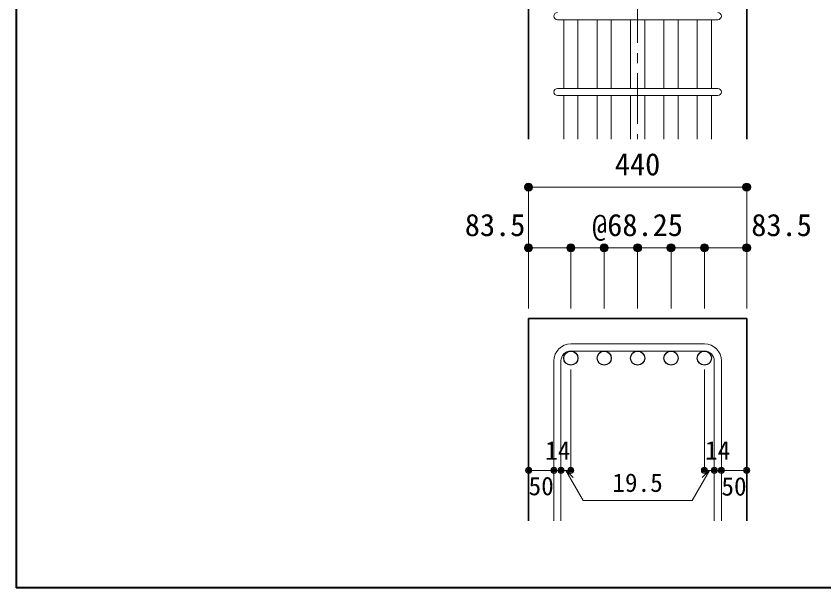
# Model space of a CAD drawing. Units: millimetres at full size, sheet at 1:20; details may follow other scales. Extents: x -3982 to 3969, y -2797 to 2801.
# Drawn here: x -3982 to -2386, y -2797 to -1667 of the extents above; entities that cross this region are included whole.
import ezdxf
from ezdxf.enums import TextEntityAlignment as Align

# ---------------------------------------------------------------- set-up
doc = ezdxf.new("R2010")
doc.units = ezdxf.units.MM
doc.header["$LTSCALE"] = 20
doc.header["$PDMODE"] = 32
doc.header["$PDSIZE"] = 12
doc.linetypes.add('CHAIN1', pattern=[8, 5, -1, 1, -1])
for name, color, linetype, lineweight in [('6-1_躯体線', 2, 'Continuous', 35), ('6-5_梁主筋', 7, 'Continuous', 18), ('6-6_S.T.P.', 7, 'Continuous', 18), ('6-D_寸法', 4, 'Continuous', 9), ('F-0_枠', 6, 'Continuous', 40)]:
    doc.layers.add(name, color=color, linetype=linetype, lineweight=lineweight)
doc.styles.add('ＭＳ ゴシック', font='')
doc.styles.get('ＭＳ ゴシック').set_extended_font_data('MS Gothic')

msp = doc.modelspace()

# ---------------------------------------------------------------- linework, layer by layer
at = {"layer": '6-1_躯体線'}
for p, q in [((-2969.37, -1909.67), (-2969.37, -1509.67)), ((-2538.37, -1909.67), (-2538.37, -1509.67)), ((-2969.37, -2264.67), (-2969.37, -2664.67)), ((-2969.37, -2264.67), (-2538.37, -2264.67)), ((-2538.37, -2264.67), (-2538.37, -2664.67))]:
    msp.add_line(p, q, dxfattribs=at)
at = {"layer": '6-5_梁主筋'}
for p, q in [((-2899.87, -1673.67), (-2899.87, -1809.67)), ((-2871.87, -1673.67), (-2871.87, -1809.67)), ((-2833.87, -1673.67), (-2833.87, -1809.67)), ((-2805.87, -1673.67), (-2805.87, -1809.67)), ((-2767.87, -1673.67), (-2767.87, -1809.67)), ((-2739.87, -1673.67), (-2739.87, -1809.67)), ((-2701.87, -1673.67), (-2701.87, -1809.67)), ((-2673.87, -1673.67), (-2673.87, -1809.67)), ((-2635.87, -1673.67), (-2635.87, -1809.67)), ((-2607.87, -1673.67), (-2607.87, -1809.67)), ((-2899.87, -1823.67), (-2899.87, -1909.67)), ((-2871.87, -1823.67), (-2871.87, -1909.67)), ((-2833.87, -1823.67), (-2833.87, -1909.67)), ((-2805.87, -1823.67), (-2805.87, -1909.67)), ((-2767.87, -1823.67), (-2767.87, -1909.67)), ((-2739.87, -1823.67), (-2739.87, -1909.67)), ((-2701.87, -1823.67), (-2701.87, -1909.67)), ((-2673.87, -1823.67), (-2673.87, -1909.67)), ((-2635.87, -1823.67), (-2635.87, -1909.67)), ((-2607.87, -1823.67), (-2607.87, -1909.67))]:
    msp.add_line(p, q, dxfattribs=at)
at = {"layer": '6-5_梁主筋', "color": 3, "lineweight": 25}
for centre in [(-2885.87, -2342.67), (-2819.87, -2342.67), (-2753.87, -2342.67), (-2687.87, -2342.67), (-2621.87, -2342.67)]:
    msp.add_circle(centre, 14, dxfattribs=at)
at = {"layer": '6-6_S.T.P.'}
for p, q in [((-2912.37, -1673.67), (-2595.76, -1673.67)), ((-2912.37, -1809.67), (-2595.76, -1809.67)), ((-2912.37, -1823.67), (-2595.76, -1823.67)), ((-2621.87, -2314.67), (-2885.87, -2314.67)), ((-2621.87, -2328.67), (-2885.87, -2328.67)), ((-2919.37, -2348.17), (-2919.37, -2664.67)), ((-2905.37, -2348.17), (-2905.37, -2664.67)), ((-2602.37, -2348.17), (-2602.37, -2664.67)), ((-2588.37, -2348.17), (-2588.37, -2664.67))]:
    msp.add_line(p, q, dxfattribs=at)
for centre, radius, start, end in [((-2912.37, -1666.67), 7, 90, 270), ((-2595.37, -1666.67), 7, 270, 90), ((-2912.37, -1816.67), 7, 90, 270), ((-2595.37, -1816.67), 7, 270, 90), ((-2885.87, -2348.17), 33.5, 90, 180), ((-2885.87, -2348.17), 19.5, 90, 180), ((-2621.87, -2348.17), 33.5, 0, 90), ((-2621.87, -2348.17), 19.5, 0, 90)]:
    msp.add_arc(centre, radius, start, end, dxfattribs=at)
at = {"layer": '6-D_寸法', "linetype": 'CHAIN1'}
msp.add_line((-2753.87, -659.67), (-2753.87, -1909.67), dxfattribs=at)
at = {"layer": '6-D_寸法'}
for p, q in [((-2969.37, -2004.67), (-2969.37, -2124.67)), ((-2969.37, -2004.67), (-2538.37, -2004.67)), ((-2538.37, -2004.67), (-2538.37, -2124.67)), ((-2969.37, -2124.67), (-2969.37, -2244.67)), ((-2969.37, -2124.67), (-2885.87, -2124.67)), ((-2885.87, -2124.67), (-2885.87, -2244.67)), ((-2885.87, -2124.67), (-2819.87, -2124.67)), ((-2819.87, -2124.67), (-2819.87, -2244.67)), ((-2819.87, -2124.67), (-2753.87, -2124.67)), ((-2753.87, -2124.67), (-2753.87, -2244.67)), ((-2753.87, -2124.67), (-2687.87, -2124.67)), ((-2687.87, -2124.67), (-2687.87, -2244.67)), ((-2687.87, -2124.67), (-2621.87, -2124.67)), ((-2621.87, -2124.67), (-2621.87, -2244.67)), ((-2621.87, -2124.67), (-2538.37, -2124.67)), ((-2538.37, -2124.67), (-2538.37, -2244.67)), ((-2885.87, -2564.67), (-2885.87, -2365.34)), ((-2621.87, -2564.67), (-2621.87, -2365.34)), ((-2969.37, -2564.67), (-2919.37, -2564.67)), ((-2919.37, -2564.67), (-2885.87, -2564.67)), ((-2895.62, -2564.67), (-2881.48, -2578.81)), ((-2895.62, -2564.67), (-2861.39, -2623.95)), ((-2612.12, -2564.67), (-2646.34, -2623.95)), ((-2612.12, -2564.67), (-2626.26, -2578.81)), ((-2621.87, -2564.67), (-2538.37, -2564.67)), ((-2602.37, -2564.67), (-2588.37, -2564.67)), ((-2861.39, -2623.95), (-2646.34, -2623.95))]:
    msp.add_line(p, q, dxfattribs=at)
for centre, radius in [((-2969.37, -2004.67), 8), ((-2969.37, -2004.67), 7.2), ((-2969.37, -2004.67), 6.4), ((-2969.37, -2004.67), 5.6), ((-2969.37, -2004.67), 4.8), ((-2969.37, -2004.67), 4), ((-2969.37, -2004.67), 3.2), ((-2969.37, -2004.67), 2.4), ((-2969.37, -2004.67), 1.6), ((-2969.37, -2004.67), 0.8), ((-2538.37, -2004.67), 8), ((-2538.37, -2004.67), 7.2), ((-2538.37, -2004.67), 6.4), ((-2538.37, -2004.67), 5.6), ((-2538.37, -2004.67), 4.8), ((-2538.37, -2004.67), 4), ((-2538.37, -2004.67), 3.2), ((-2538.37, -2004.67), 2.4), ((-2538.37, -2004.67), 1.6), ((-2538.37, -2004.67), 0.8), ((-2969.37, -2124.67), 8), ((-2969.37, -2124.67), 7.2), ((-2969.37, -2124.67), 6.4), ((-2969.37, -2124.67), 5.6), ((-2969.37, -2124.67), 4.8), ((-2969.37, -2124.67), 4), ((-2969.37, -2124.67), 3.2), ((-2969.37, -2124.67), 2.4), ((-2885.87, -2124.67), 8), ((-2885.87, -2124.67), 7.2), ((-2885.87, -2124.67), 6.4), ((-2885.87, -2124.67), 5.6), ((-2885.87, -2124.67), 4.8), ((-2885.87, -2124.67), 4), ((-2885.87, -2124.67), 3.2), ((-2885.87, -2124.67), 2.4), ((-2819.87, -2124.67), 8), ((-2819.87, -2124.67), 7.2), ((-2819.87, -2124.67), 6.4), ((-2819.87, -2124.67), 5.6), ((-2819.87, -2124.67), 4.8), ((-2819.87, -2124.67), 4), ((-2819.87, -2124.67), 3.2), ((-2819.87, -2124.67), 2.4), ((-2753.87, -2124.67), 8), ((-2753.87, -2124.67), 7.2), ((-2753.87, -2124.67), 6.4), ((-2753.87, -2124.67), 5.6), ((-2753.87, -2124.67), 4.8), ((-2753.87, -2124.67), 4), ((-2753.87, -2124.67), 3.2), ((-2753.87, -2124.67), 2.4), ((-2687.87, -2124.67), 8), ((-2687.87, -2124.67), 7.2), ((-2687.87, -2124.67), 6.4), ((-2687.87, -2124.67), 5.6), ((-2687.87, -2124.67), 4.8), ((-2687.87, -2124.67), 4), ((-2687.87, -2124.67), 3.2), ((-2687.87, -2124.67), 2.4), ((-2621.87, -2124.67), 8), ((-2621.87, -2124.67), 7.2), ((-2621.87, -2124.67), 6.4), ((-2621.87, -2124.67), 5.6), ((-2621.87, -2124.67), 4.8), ((-2621.87, -2124.67), 4), ((-2621.87, -2124.67), 3.2), ((-2621.87, -2124.67), 2.4), ((-2538.37, -2124.67), 8), ((-2538.37, -2124.67), 7.2), ((-2538.37, -2124.67), 6.4), ((-2538.37, -2124.67), 5.6), ((-2538.37, -2124.67), 4.8), ((-2538.37, -2124.67), 4), ((-2538.37, -2124.67), 3.2), ((-2538.37, -2124.67), 2.4), ((-2969.37, -2124.67), 1.6), ((-2969.37, -2124.67), 0.8), ((-2885.87, -2124.67), 1.6), ((-2885.87, -2124.67), 0.8), ((-2819.87, -2124.67), 1.6), ((-2819.87, -2124.67), 0.8), ((-2753.87, -2124.67), 1.6), ((-2753.87, -2124.67), 0.8), ((-2687.87, -2124.67), 1.6), ((-2687.87, -2124.67), 0.8), ((-2621.87, -2124.67), 1.6), ((-2621.87, -2124.67), 0.8), ((-2538.37, -2124.67), 1.6), ((-2538.37, -2124.67), 0.8), ((-2969.37, -2564.67), 4), ((-2969.37, -2564.67), 3.6), ((-2969.37, -2564.67), 3.2), ((-2969.37, -2564.67), 2.8), ((-2969.37, -2564.67), 2.4), ((-2969.37, -2564.67), 2), ((-2969.37, -2564.67), 1.6), ((-2969.37, -2564.67), 1.2), ((-2969.37, -2564.67), 0.8), ((-2969.37, -2564.67), 0.4), ((-2919.37, -2564.67), 4), ((-2919.37, -2564.67), 3.6), ((-2919.37, -2564.67), 3.2), ((-2919.37, -2564.67), 2.8), ((-2919.37, -2564.67), 2.4), ((-2919.37, -2564.67), 2), ((-2919.37, -2564.67), 1.6), ((-2919.37, -2564.67), 1.2), ((-2919.37, -2564.67), 0.8), ((-2919.37, -2564.67), 0.4), ((-2905.37, -2564.67), 4), ((-2905.37, -2564.67), 3.6), ((-2905.37, -2564.67), 3.2), ((-2905.37, -2564.67), 2.8), ((-2905.37, -2564.67), 2.4), ((-2905.37, -2564.67), 2), ((-2905.37, -2564.67), 1.6), ((-2905.37, -2564.67), 1.2), ((-2905.37, -2564.67), 0.8), ((-2905.37, -2564.67), 0.4), ((-2885.87, -2564.67), 4), ((-2885.87, -2564.67), 3.6), ((-2885.87, -2564.67), 3.2), ((-2885.87, -2564.67), 2.8), ((-2885.87, -2564.67), 2.4), ((-2885.87, -2564.67), 2), ((-2885.87, -2564.67), 1.6), ((-2885.87, -2564.67), 1.2), ((-2885.87, -2564.67), 0.8), ((-2885.87, -2564.67), 0.4), ((-2621.87, -2564.67), 4), ((-2621.87, -2564.67), 3.6), ((-2621.87, -2564.67), 3.2), ((-2621.87, -2564.67), 2.8), ((-2621.87, -2564.67), 2.4), ((-2621.87, -2564.67), 2), ((-2621.87, -2564.67), 1.6), ((-2621.87, -2564.67), 1.2), ((-2621.87, -2564.67), 0.8), ((-2621.87, -2564.67), 0.4), ((-2602.37, -2564.67), 4), ((-2602.37, -2564.67), 3.6), ((-2602.37, -2564.67), 3.2), ((-2602.37, -2564.67), 2.8), ((-2602.37, -2564.67), 2.4), ((-2602.37, -2564.67), 2), ((-2602.37, -2564.67), 1.6), ((-2602.37, -2564.67), 1.2), ((-2602.37, -2564.67), 0.8), ((-2602.37, -2564.67), 0.4), ((-2588.37, -2564.67), 4), ((-2588.37, -2564.67), 3.6), ((-2588.37, -2564.67), 3.2), ((-2588.37, -2564.67), 2.8), ((-2588.37, -2564.67), 2.4), ((-2588.37, -2564.67), 2), ((-2588.37, -2564.67), 1.6), ((-2588.37, -2564.67), 1.2), ((-2588.37, -2564.67), 0.8), ((-2588.37, -2564.67), 0.4), ((-2538.37, -2564.67), 4), ((-2538.37, -2564.67), 3.6), ((-2538.37, -2564.67), 3.2), ((-2538.37, -2564.67), 2.8), ((-2538.37, -2564.67), 2.4), ((-2538.37, -2564.67), 2), ((-2538.37, -2564.67), 1.6), ((-2538.37, -2564.67), 1.2), ((-2538.37, -2564.67), 0.8), ((-2538.37, -2564.67), 0.4)]:
    msp.add_circle(centre, radius, dxfattribs=at)
at = {"layer": '6-D_寸法', "color": 7}
for p in [(-2969.37, -2004.67), (-2538.37, -2004.67), (-2969.37, -2124.67), (-2885.87, -2124.67), (-2819.87, -2124.67), (-2753.87, -2124.67), (-2687.87, -2124.67), (-2621.87, -2124.67), (-2538.37, -2124.67), (-2969.37, -2564.67), (-2919.37, -2564.67), (-2905.37, -2564.67), (-2885.87, -2564.67), (-2621.87, -2564.67), (-2602.37, -2564.67), (-2588.37, -2564.67), (-2538.37, -2564.67)]:
    msp.add_point(p, dxfattribs=at)
at = {"layer": 'F-0_枠'}
for p in [(-3981.92, 2800.77), (3969.4, -2796.83)]:
    msp.add_line(p, (-3981.92, -2796.83), dxfattribs=at)

# ---------------------------------------------------------------- texts
at = {"layer": '6-D_寸法', "style": 'ＭＳ ゴシック'}
for s, height, p in [('440', 43.99, (-2798.87, -1994.67)), ('83.5', 43.99, (-3095.38, -2114.67)), ('@68.25', 43.99, (-2843.87, -2114.67)), ('83.5', 43.99, (-2529.26, -2114.67)), ('14', 36.66, (-2936.52, -2554.61)), ('14', 36.66, (-2620.59, -2554.29)), ('50', 36.66, (-2969.39, -2624.8)), ('19.5', 36.66, (-2803.87, -2618.14)), ('50', 36.66, (-2588.36, -2625.46))]:
    msp.add_text(s, height=height, dxfattribs=at).set_placement(p, align=Align.BOTTOM_LEFT)

doc.saveas('drawing.dxf')
